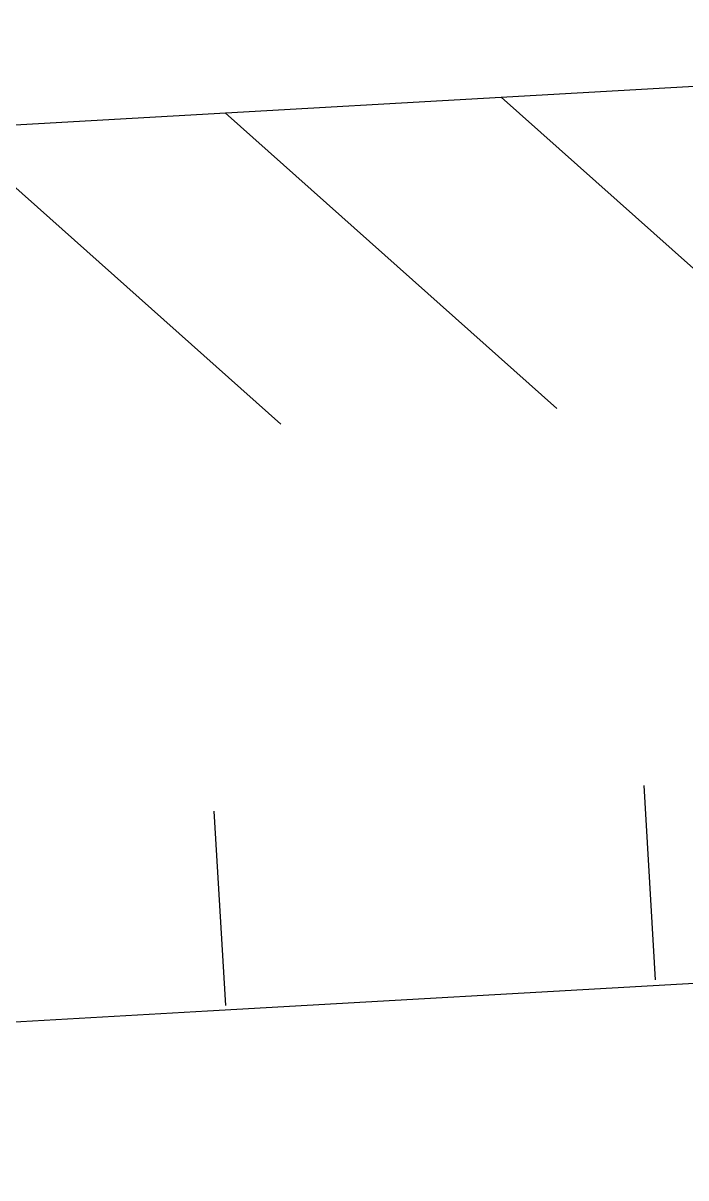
# Model space of a CAD drawing. Header units: millimetres. Extents: x 34038 to 35840, y 10511 to 10922.
# Drawn here: x 34991.56 to 34999.02, y 10782.47 to 10795.47 of the extents above; entities that cross this region are included whole.
import ezdxf

# ---------------------------------------------------------------- set-up
doc = ezdxf.new("R2010")
doc.units = ezdxf.units.MM
doc.layers.add('GUIA', color=7, linetype='Continuous')
doc.layers.add('PINTURA BRANCA', color=7, linetype='Continuous')

msp = doc.modelspace()

# ---------------------------------------------------------------- linework, layer by layer
for p, q in [((34993.632, 10784.354), (35014.375, 10785.528)), ((34961.213, 10782.472), (34993.632, 10784.354))]:
    msp.add_line(p, q)
at = {"layer": 'GUIA', "linetype": 'Continuous'}
msp.add_line((34985.001, 10793.957), (35011.539, 10795.472), dxfattribs=at)
at = {"layer": 'PINTURA BRANCA'}
for p, q in [((34996.939, 10794.639), (35000.67, 10791.31)), ((34993.833, 10794.461), (34997.564, 10791.133)), ((34990.726, 10794.284), (34994.458, 10790.956)), ((34998.678, 10784.702), (34998.547, 10786.891)), ((34993.838, 10784.413), (34993.707, 10786.602))]:
    msp.add_line(p, q, dxfattribs=at)

doc.saveas('drawing.dxf')
